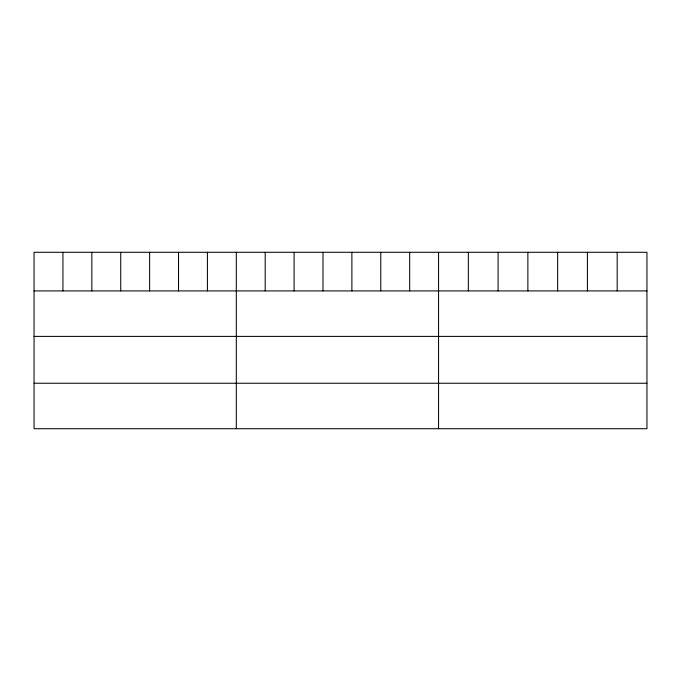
<?xml version="1.0" encoding="UTF-8"?>
<svg xmlns="http://www.w3.org/2000/svg" width="681" height="681" viewBox="0 0 681 681"><rect width="100%" height="100%" fill="white"/><g stroke="black" fill="none" stroke-linecap="round" stroke-linejoin="round"><path stroke-width="1.02" d="M646.95 290.915L646.95 428.715L34.05 428.715L34.05 252.285L646.95 252.285L646.95 290.915L34.05 290.915M34.05 336.388L646.95 336.388M34.05 383.241L646.95 383.241M617.182 252.285L617.182 290.915M587.414 252.285L587.414 290.915M557.645 252.285L557.645 290.915M527.869 252.285L527.869 290.915M498.1 252.285L498.1 290.915M468.332 252.285L468.332 290.915M438.564 252.285L438.564 428.715M409.673 252.285L409.673 290.915M380.773 252.285L380.773 290.915M351.881 252.285L351.881 290.915M322.99 252.285L322.99 290.915M294.098 252.285L294.098 290.915M265.198 252.285L265.198 290.915M236.307 252.285L236.307 428.715M207.416 252.285L207.416 290.915M178.516 252.285L178.516 290.915M149.624 252.285L149.624 290.915M120.733 252.285L120.733 290.915M91.841 252.285L91.841 290.915M62.941 252.285L62.941 290.915"/></g></svg>
